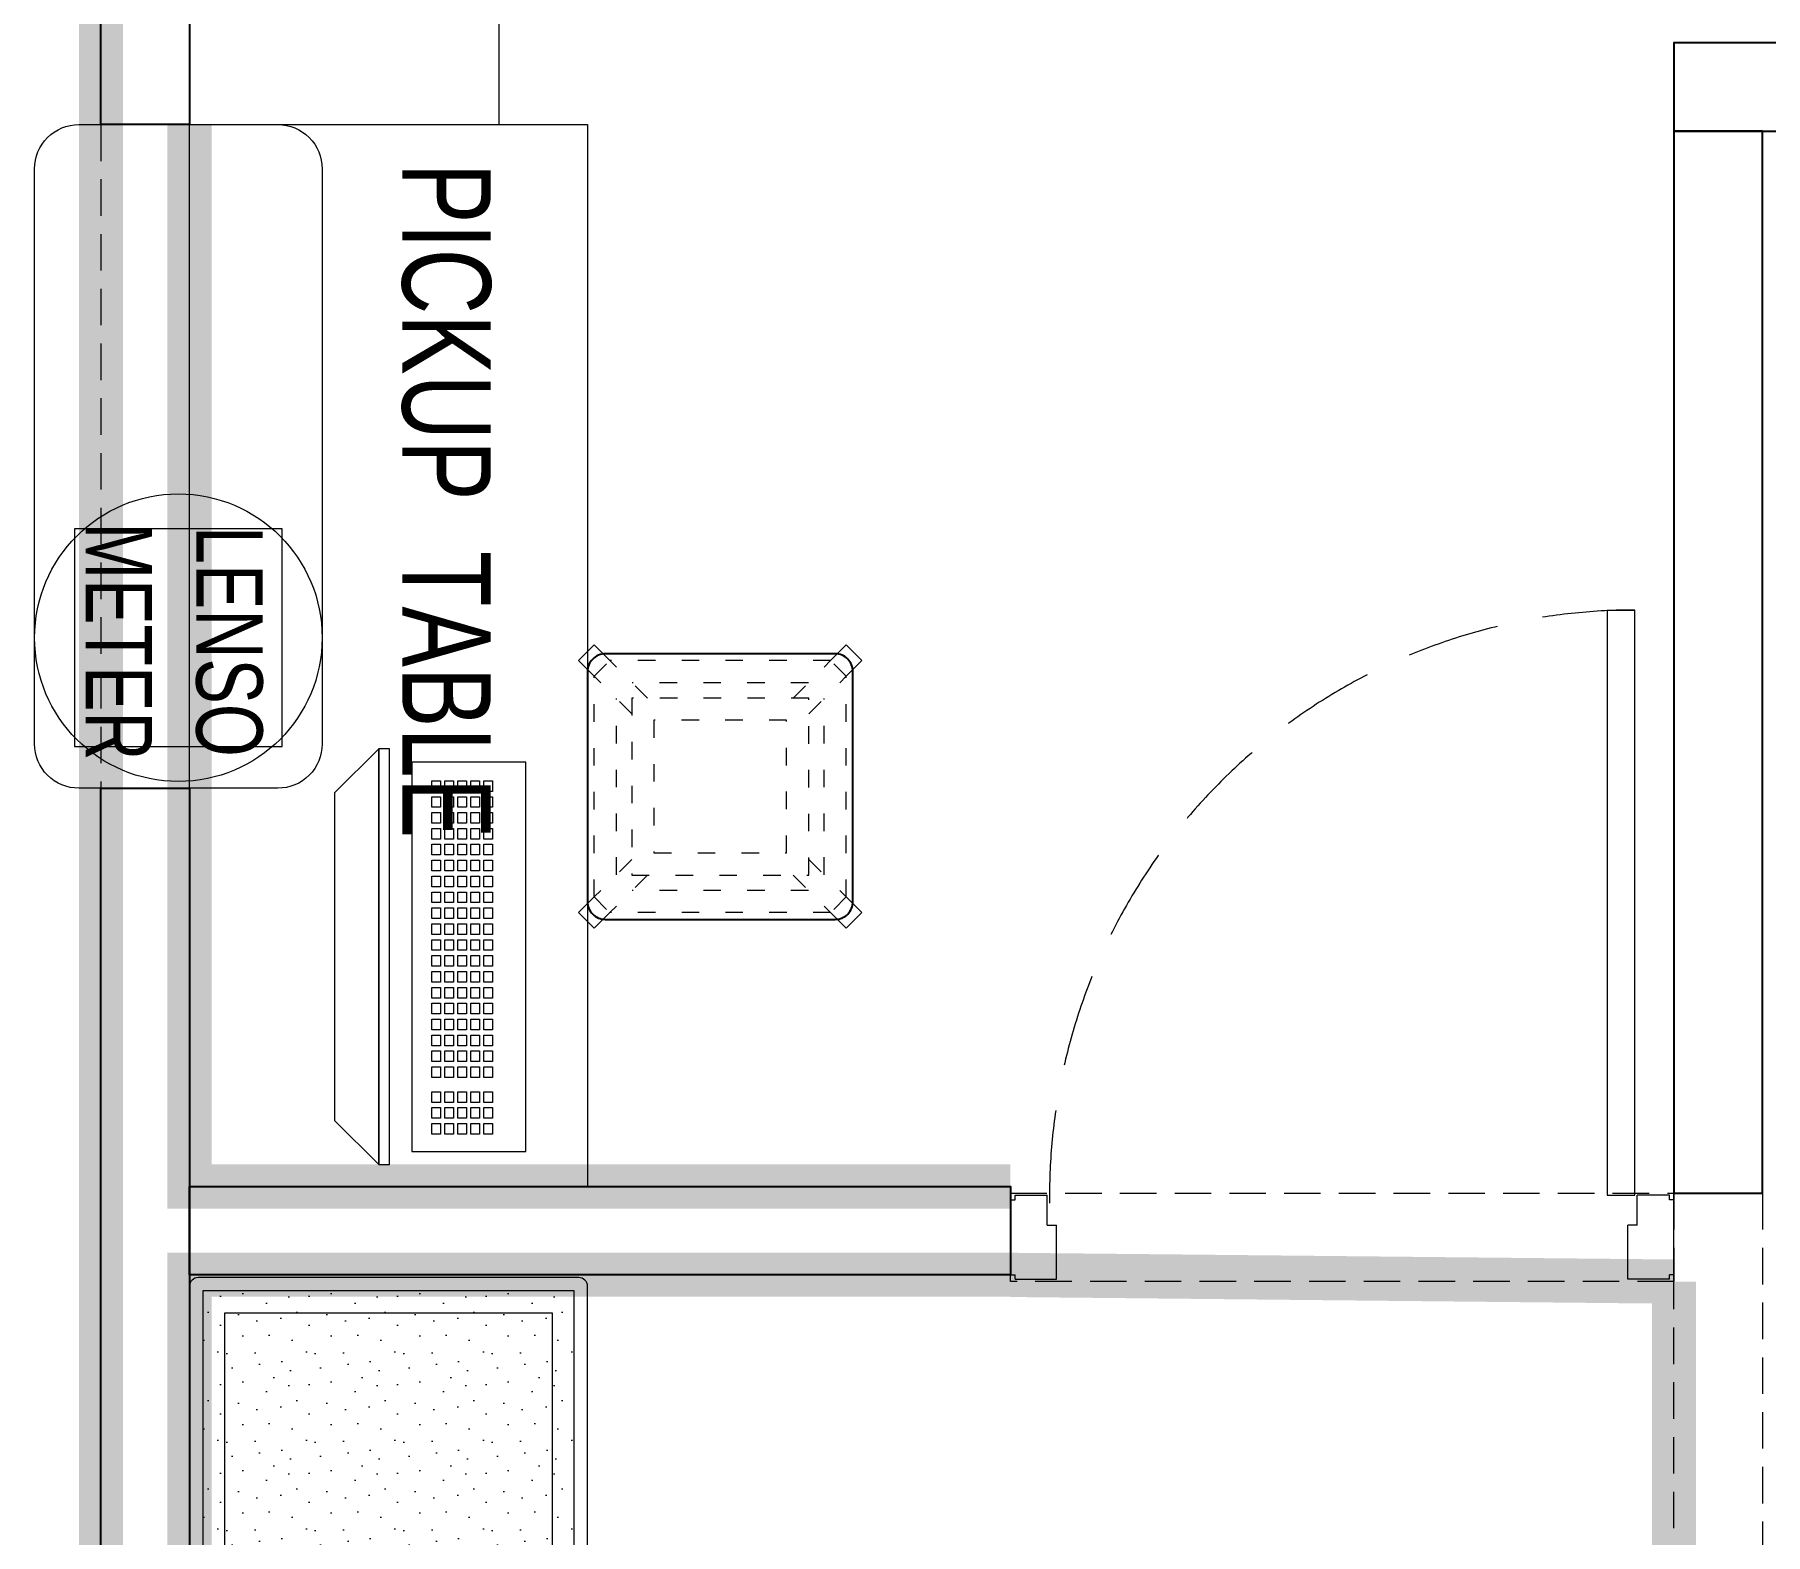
# Model space of a CAD drawing. Header units: feet. Extents: x 9529881 to 9544104, y -6331245 to -6323575.
# Drawn here: x 9540498 to 9542455, y -6327737 to -6326042 of the extents above; entities that cross this region are included whole.
import ezdxf

# ---------------------------------------------------------------- set-up
doc = ezdxf.new("R2010")
doc.units = ezdxf.units.FT
doc.header["$LTSCALE"] = 33
doc.header["$MEASUREMENT"] = 0
for name, pattern in [('a_p6_plan_L18$0$HIDDEN', [0.375, 0.25, -0.125]), ('ACAD_ISO03W100', [30, 12, -18]), ('HIDDEN2', [4.7625, 3.175, -1.5875])]:
    doc.linetypes.add(name, pattern=pattern)
for name, color, linetype, lineweight in [('Door', 2, 'Continuous', 13), ('LENS-CURTAIN', 5, 'a_p6_plan_L18$0$HIDDEN', 9), ('LENS-DOOR', 34, 'Continuous', 20), ('LENS-HATCH', 251, 'Continuous', 5), ('LENS-PARTITION', 21, 'Continuous', 25), ('LENS-TEXT', 31, 'Continuous', 5), ('LK-EQPMT', 3, 'Continuous', 18), ('LK-FF&E FLOOR', 1, 'Continuous', 9), ('LK-FF&E WALL', 1, 'Continuous', 9), ('LK-FLUTTED FINISH', 20, 'Continuous', 30), ('LK-IT', 3, 'Continuous', 18), ('LK-TILES FINISH', 251, 'Continuous', 5), ('LN-ELEVATION-1', 81, 'Continuous', 25), ('LN-ELEVATION-2', 103, 'Continuous', 20), ('LN-ELEVATION-3', 125, 'Continuous', 18), ('LN-ELEVATION-5', 167, 'Continuous', 5)]:
    doc.layers.add(name, color=color, linetype=linetype, lineweight=lineweight)
doc.layers.add('LAMINATE FINISH', color=80, linetype='Continuous')
doc.styles.add('LK TXT', font='GILC____.TTF', dxfattribs={"height": 100})

# ---------------------------------------------------------------- blocks, each defined once
blk = doc.blocks.new('CLENS 600 TYPE 6')
at = {"layer": 'LN-ELEVATION-1', "ltscale": 0.5}
blk.add_lwpolyline([(130, -225), (-130, -225, -0.414214), (-150, -205), (-150, 55, -0.414214), (-130, 75), (130, 75, -0.414214), (150, 55), (150, -205, -0.414214)], format="xyb", close=True, dxfattribs=at)
at = {"layer": 'LN-ELEVATION-3', "linetype": 'ACAD_ISO03W100', "ltscale": 0.05}
for p, q in [((-82.3, 25), (-124.7, 67.4)), ((124.7, 67.4), (-124.7, 67.4)), ((82.3, 25), (124.7, 67.4)), ((-100, 7.3), (-142.4, 49.7)), ((-142.4, -199.7), (-142.4, 49.7)), ((99.7, 42.4), (-99.7, 42.4)), ((100, 7.3), (142.4, 49.7)), ((142.4, -199.7), (142.4, 49.7)), ((-117.4, -174.7), (-117.4, 24.7)), ((117.4, -174.7), (117.4, 24.7)), ((-100, -157.3), (-142.4, -199.7)), ((-82.3, -175), (-124.7, -217.4)), ((82.3, -175), (124.7, -217.4)), ((100, -157.3), (142.4, -199.7)), ((99.7, -192.4), (-99.7, -192.4)), ((124.7, -217.4), (-124.7, -217.4))]:
    blk.add_line(p, q, dxfattribs=at)
for points in [[(-132.2, 74.9), (-124.7, 67.4), (-142.4, 49.7), (-149.9, 57.2)], [(132.2, 74.9), (124.7, 67.4), (142.4, 49.7), (149.9, 57.2)], [(-132.2, -224.9), (-124.7, -217.4), (-142.4, -199.7), (-149.9, -207.2)], [(132.2, -224.9), (124.7, -217.4), (142.4, -199.7), (149.9, -207.2)]]:
    blk.add_lwpolyline(points, dxfattribs=at)
for points in [[(100, -175), (-100, -175), (-100, 25), (100, 25)], [(75, -150), (-75, -150), (-75, 0), (75, 0)]]:
    blk.add_lwpolyline(points, close=True, dxfattribs=at)
at = {"layer": 'LN-ELEVATION-5', "ltscale": 0.5}
for points in [[(-149.9, 57.2), (-160.1, 67.4), (-142.4, 85.1), (-132.2, 74.9)], [(149.9, 57.2), (160.1, 67.4), (142.4, 85.1), (132.2, 74.9)], [(-149.9, -207.2), (-160.1, -217.4), (-142.4, -235.1), (-132.2, -224.9)], [(149.9, -207.2), (160.1, -217.4), (142.4, -235.1), (132.2, -224.9)]]:
    blk.add_lwpolyline(points, dxfattribs=at)
blk = doc.blocks.new('*U25')
at = {"layer": 'LK-EQPMT', "ltscale": 12}
blk.add_lwpolyline([(6, 4.9), (-6, 4.9), (-6, -4.9), (6, -4.9)], close=True, dxfattribs=at)
blk = doc.blocks.new('*U26')
at = {"color": 0, "linetype": 'ByBlock', "lineweight": -2}
for p in [(0, 0), (18, 0), (35.9, 0), (53.9, 0), (71.8, 0), (89.8, 0), (107.8, 0), (125.7, 0), (143.7, 0), (161.6, 0), (179.6, 0), (197.6, 0), (215.5, 0), (233.5, 0), (251.4, 0), (269.4, 0), (287.4, 0), (305.3, 0), (323.3, 0), (0, -14.7), (18, -14.7), (35.9, -14.7), (53.9, -14.7), (71.8, -14.7), (89.8, -14.7), (107.8, -14.7), (125.7, -14.7), (143.7, -14.7), (161.6, -14.7), (179.6, -14.7), (197.6, -14.7), (215.5, -14.7), (233.5, -14.7), (251.4, -14.7), (269.4, -14.7), (287.4, -14.7), (305.3, -14.7), (323.3, -14.7), (0, -29.5), (18, -29.5), (35.9, -29.5), (53.9, -29.5), (71.8, -29.5), (89.8, -29.5), (107.8, -29.5), (125.7, -29.5), (143.7, -29.5), (161.6, -29.5), (179.6, -29.5), (197.6, -29.5), (215.5, -29.5), (233.5, -29.5), (251.4, -29.5), (269.4, -29.5), (287.4, -29.5), (305.3, -29.5), (323.3, -29.5), (0, -44.2), (0, -59), (18, -44.2), (18, -59), (35.9, -44.2), (35.9, -59), (53.9, -44.2), (53.9, -59), (71.8, -44.2), (71.8, -59), (89.8, -44.2), (89.8, -59), (107.8, -44.2), (107.8, -59), (125.7, -44.2), (125.7, -59), (143.7, -44.2), (143.7, -59), (161.6, -44.2), (161.6, -59), (179.6, -44.2), (179.6, -59), (197.6, -44.2), (197.6, -59), (215.5, -44.2), (215.5, -59), (233.5, -44.2), (233.5, -59), (251.4, -44.2), (251.4, -59), (269.4, -44.2), (269.4, -59), (287.4, -44.2), (287.4, -59), (305.3, -44.2), (305.3, -59), (323.3, -44.2), (323.3, -59)]:
    blk.add_blockref('*U25', p, dxfattribs=at)
blk = doc.blocks.new('*U23')
at = {"layer": 'LK-EQPMT', "ltscale": 12}
blk.add_lwpolyline([(6, 4.9), (-6, 4.9), (-6, -4.9), (6, -4.9)], close=True, dxfattribs=at)
blk = doc.blocks.new('*U24')
at = {"color": 0, "linetype": 'ByBlock', "lineweight": -2}
for p in [(0, 0), (18, 0), (35.9, 0), (0, -14.7), (18, -14.7), (35.9, -14.7), (0, -29.5), (18, -29.5), (35.9, -29.5), (0, -44.2), (0, -59), (18, -44.2), (18, -59), (35.9, -44.2), (35.9, -59)]:
    blk.add_blockref('*U23', p, dxfattribs=at)
blk = doc.blocks.new('*U19')
at = {"ltscale": 12}
blk.add_lwpolyline([(8, 0), (8, 129.1), (448, 129.1), (448, 0)], close=True, dxfattribs=at)
for name, p in [('*U26', (35.2, 101.6)), ('*U24', (386.6, 101.6))]:
    blk.add_blockref(name, p)
blk = doc.blocks.new('Pickup table PC')
at = {"layer": 'LN-ELEVATION-2', "ltscale": 0.5}
for points in [[(470, 50), (0, 50), (0, 62), (470, 62)], [(420, 0), (50, 0), (0, 50), (470, 50)]]:
    blk.add_lwpolyline(points, close=True, dxfattribs=at)
blk = doc.blocks.new('*U46')
at = {"layer": 'LENS-DOOR'}
for p, q in [((548121.7, 1779235.3), (548121.7, 1778573.8)), ((548121.7, 1779235.3), (548153, 1779235.3)), ((548153, 1778573.8), (548153, 1779235.3)), ((547447.3, 1778568.6), (547452.5, 1778568.6)), ((547447.3, 1778484.1), (547447.3, 1778568.6)), ((547452.5, 1778573.8), (547488.9, 1778573.8)), ((547452.5, 1778568.6), (547452.5, 1778573.8)), ((547488.9, 1778539.9), (547488.9, 1778573.8)), ((548121.7, 1778573.8), (548153, 1778573.8)), ((548192.1, 1778573.8), (548155.6, 1778573.8)), ((548155.6, 1778539.9), (548155.6, 1778573.8)), ((548192.1, 1778568.6), (548192.1, 1778573.8)), ((548197.3, 1778568.6), (548192.1, 1778568.6)), ((548197.3, 1778484.1), (548197.3, 1778568.6)), ((547488.9, 1778539.9), (547499.3, 1778539.9)), ((547499.3, 1778478.9), (547499.3, 1778539.9)), ((548145.2, 1778478.9), (548145.2, 1778539.9)), ((548155.6, 1778539.9), (548145.2, 1778539.9)), ((547447.3, 1778484.1), (547452.5, 1778484.1)), ((547452.5, 1778478.9), (547452.5, 1778484.1)), ((547452.5, 1778478.9), (547499.3, 1778478.9)), ((548192.1, 1778478.9), (548145.2, 1778478.9)), ((548192.1, 1778478.9), (548192.1, 1778484.1)), ((548197.3, 1778484.1), (548192.1, 1778484.1))]:
    blk.add_line(p, q, dxfattribs=at)
at = {"layer": 'LENS-DOOR', "color": 7, "linetype": 'HIDDEN2'}
blk.add_ellipse((548153, 1778573.8), major_axis=(-661.5, 0), ratio=1, start_param=-1.570791, end_param=0.051209, dxfattribs=at)
blk = doc.blocks.new('2 seater bench')
at = {"layer": 'LENS-HATCH', "lineweight": 0}
h = blk.add_hatch(dxfattribs=at)
h.set_pattern_fill('STIP1', color=177, scale=100, angle=270, pattern_type=2)
h.set_pattern_definition([(270, (6617251.08, -170421.61), (100, -2e-13), [0, -100]), (270, (6617235.08, -170433.61), (100, -2e-13), [0, -100]), (270, (6617211.08, -170428.61), (100, -2e-13), [0, -100]), (270, (6617188.08, -170463.61), (100, -2e-13), [0, -100]), (270, (6617224.08, -170460.61), (100, -2e-13), [0, -100]), (270, (6617248.08, -170487.61), (100, -2e-13), [0, -100]), (270, (6617255.08, -170452.61), (100, -2e-13), [0, -100]), (270, (6617214.08, -170494.61), (100, -2e-13), [0, -100]), (270, (6617182.08, -170489.61), (100, -2e-13), [0, -100]), (270, (6617167.08, -170415.61), (100, -2e-13), [0, -100]), (270, (6617187.08, -170433.61), (100, -2e-13), [0, -100]), (270, (6617168.08, -170447.61), (100, -2e-13), [0, -100]), (270, (6617232.08, -170508.61), (100, -2e-13), [0, -100]), (270, (6617207.08, -170476.61), (100, -2e-13), [0, -100]), (270, (6617240.08, -170468.61), (100, -2e-13), [0, -100]), (270, (6617231.08, -170485.61), (100, -2e-13), [0, -100]), (270, (6617204.08, -170449.61), (100, -2e-13), [0, -100]), (270, (6617258.08, -170477.61), (100, -2e-13), [0, -100]), (270, (6617199.08, -170508.61), (100, -2e-13), [0, -100]), (270, (6617169.08, -170505.61), (100, -2e-13), [0, -100])])
h.paths.add_polyline_path([(585, 210), (0, 210), (0, -210), (585, -210)])
h.paths.add_polyline_path([(0, 245), (0, -210)])
h.paths.add_polyline_path([(-585, 210), (0, 210), (0, -210), (-585, -210)])
at = {"layer": 'LN-ELEVATION-2', "ltscale": 0.5}
for points in [[(-585, 210), (0, 210), (0, -210), (-585, -210)], [(585, 210), (0, 210), (0, -210), (585, -210)]]:
    blk.add_lwpolyline(points, close=True, dxfattribs=at)
at = {"layer": 'LN-ELEVATION-5', "ltscale": 0.5}
blk.add_lwpolyline([(590, 225), (-590, 225, 0.414214), (-600, 215), (-600, -215, 0.414214), (-590, -225), (590, -225, 0.414214), (600, -215), (600, 215, 0.414214)], format="xyb", close=True, dxfattribs=at)
blk.add_lwpolyline([(585, 210), (-585, 210), (-585, -210), (585, -210)], close=True, dxfattribs=at)
at = {"layer": 'LN-ELEVATION-5', "linetype": 'HIDDEN2', "ltscale": 11}
blk.add_lwpolyline([(-560, 185), (560, 185), (560, -185), (-560, -185)], close=True, dxfattribs=at)

msp = doc.modelspace()

# ---------------------------------------------------------------- linework, layer by layer
at = {"layer": 'LAMINATE FINISH', "color": 85, "linetype": 'ACAD_ISO03W100', "ltscale": 0.05, "const_width": 50}
msp.add_lwpolyline([(9542351.4, -6327451.5), (9541601.4, -6327443.9)], dxfattribs=at)
at = {"layer": 'LENS-CURTAIN', "ltscale": 5}
for points in [[(9540573.4, -6326893.9), (9540673.4, -6326893.9), (9540673.4, -6326143.9), (9540573.4, -6326143.9)], [(9540673.4, -6326893.9), (9540673.4, -6326143.9), (9540573.4, -6326143.9), (9540573.4, -6326893.9)], [(9541601.4, -6327351.5), (9542351.4, -6327351.5), (9542351.4, -6327451.5), (9541601.4, -6327451.5)], [(9542451.4, -6328101.5), (9542351.4, -6328101.5), (9542351.4, -6327351.5), (9542451.4, -6327351.5)]]:
    msp.add_lwpolyline(points, close=True, dxfattribs=at)
at = {"layer": 'LENS-PARTITION'}
for points in [[(9540673.4, -6326143.9), (9540573.4, -6326143.9), (9540573.4, -6324108), (9540673.4, -6324108)], [(9542351.4, -6326151.5), (9543951.4, -6326151.5), (9543951.4, -6326051.5), (9542351.4, -6326051.5)], [(9542351.4, -6326151.5), (9542451.4, -6326151.5), (9542451.4, -6326151.5), (9542351.4, -6326151.5)], [(9542451.4, -6326151.5), (9542351.4, -6326151.5), (9542351.4, -6327351.5), (9542451.4, -6327351.5)], [(9540673.4, -6328651.5), (9540573.4, -6328651.5), (9540573.4, -6326893.9), (9540673.4, -6326893.9)], [(9541601.4, -6327443.9), (9540673.4, -6327443.9), (9540673.4, -6327343.9), (9541601.4, -6327343.9)]]:
    msp.add_lwpolyline(points, close=True, dxfattribs=at)
at = {"layer": 'LK-EQPMT'}
msp.add_lwpolyline([(9540543.4, -6326846.8), (9540778.4, -6326846.8), (9540778.4, -6326600.8), (9540543.4, -6326600.8)], close=True, dxfattribs=at)
at = {"layer": 'LK-FF&E WALL'}
for points in [[(9541023.4, -6325243.9), (9540673.4, -6325243.9), (9540673.4, -6326143.9), (9541023.4, -6326143.9)], [(9540673.4, -6327343.9), (9540673.4, -6326143.9), (9541123.4, -6326143.9), (9541123.4, -6327343.9)]]:
    msp.add_lwpolyline(points, close=True, dxfattribs=at)
msp.add_lwpolyline([(9540548.4, -6326143.9), (9540773.4, -6326143.9, -0.414214), (9540823.4, -6326193.9), (9540823.4, -6326843.9, -0.414214), (9540773.4, -6326893.9), (9540548.4, -6326893.9, -0.414214), (9540498.4, -6326843.9), (9540498.4, -6326193.9, -0.414214)], format="xyb", close=True, dxfattribs=at)
msp.add_circle((9540660.9, -6326723.8), 162.5, dxfattribs=at)
at = {"layer": 'LK-FLUTTED FINISH', "linetype": 'ACAD_ISO03W100', "ltscale": 0.05, "const_width": 50}
msp.add_lwpolyline([(9540573.4, -6323727), (9540573.4, -6329401.5)], dxfattribs=at)
at = {"layer": 'LK-TILES FINISH', "color": 212, "linetype": 'ACAD_ISO03W100', "ltscale": 0.05, "const_width": 50}
for points in [[(9540673.4, -6326143.9), (9540673.4, -6327343.9), (9541601.4, -6327343.9)], [(9541604, -6327443.7), (9540673.4, -6327443.7), (9540673.4, -6329401.5), (9542351.4, -6329401.5), (9542351.4, -6327451.5)]]:
    msp.add_lwpolyline(points, dxfattribs=at)

# ---------------------------------------------------------------- block references
at = {"layer": 'Door'}
msp.add_blockref('*U46', (8994154.1, -8105927.8), dxfattribs=at)
at = {"layer": 'LK-FF&E FLOOR', "rotation": 90}
msp.add_blockref('2 seater bench', (9540898.4, -6328046.9), dxfattribs=at)
at = {"layer": 'LK-FF&E WALL', "xscale": -1, "rotation": 90.00000000000007}
msp.add_blockref('CLENS 600 TYPE 6', (9541198.4, -6326892.1), dxfattribs=at)
at = {"layer": 'LK-IT', "xscale": -1, "rotation": 270}
msp.add_blockref('Pickup table PC', (9540837.5, -6327319.3), dxfattribs=at)
at = {"layer": 'LK-IT', "ltscale": 0.5, "xscale": -1, "rotation": 90.00000000000007}
msp.add_blockref('*U19', (9541053.7, -6326856.3), dxfattribs=at)

# ---------------------------------------------------------------- texts
at = {"layer": 'LENS-TEXT', "color": 0, "linetype": 'Continuous', "ltscale": 3, "attachment_point": 5, "rotation": 270, "style": 'LK TXT'}
for s, width, gutter_width, insert, char_height in [('PICKUP  TABLE  ', 783.964, 1, (9540963.3, -6326568.9), 100), ('LENSO\\PMETER', 353.056, 0.5, (9540656.1, -6326728.1), 75)]:
    msp.add_mtext_dynamic_manual_height_columns(s, width=width, gutter_width=gutter_width, heights=[0], dxfattribs=dict(at, insert=insert, char_height=char_height))

doc.saveas('drawing.dxf')
